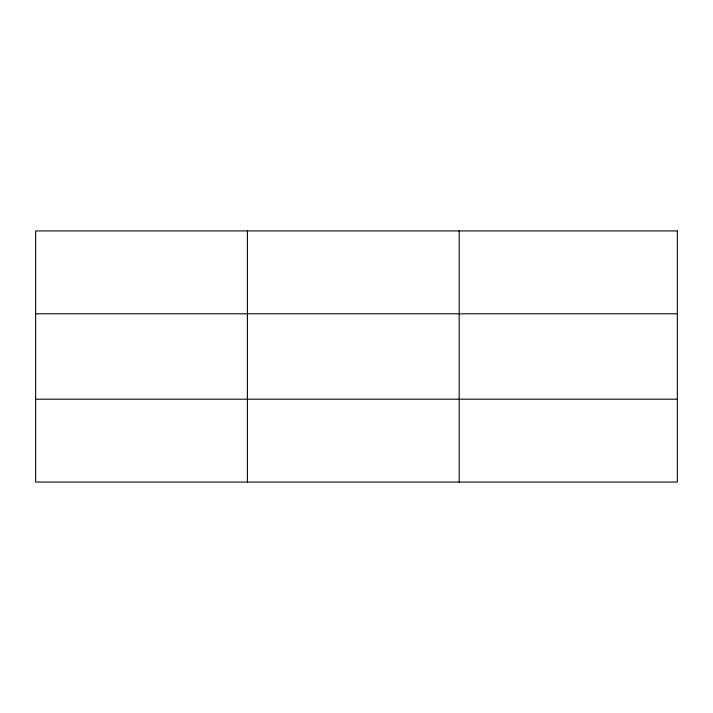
<?xml version="1.0" encoding="UTF-8"?>
<svg xmlns="http://www.w3.org/2000/svg" width="713" height="713" viewBox="0 0 713 713"><rect width="100%" height="100%" fill="white"/><g stroke="black" fill="none" stroke-linecap="round" stroke-linejoin="round"><path stroke-width="1.07" d="M247.411 482.077L247.411 230.923M459.172 482.077L459.172 230.923M35.65 313.8L677.35 313.8M35.65 399.2L677.35 399.2M677.35 230.923L677.35 482.077L35.65 482.077L35.65 230.923L677.35 230.923"/></g></svg>
